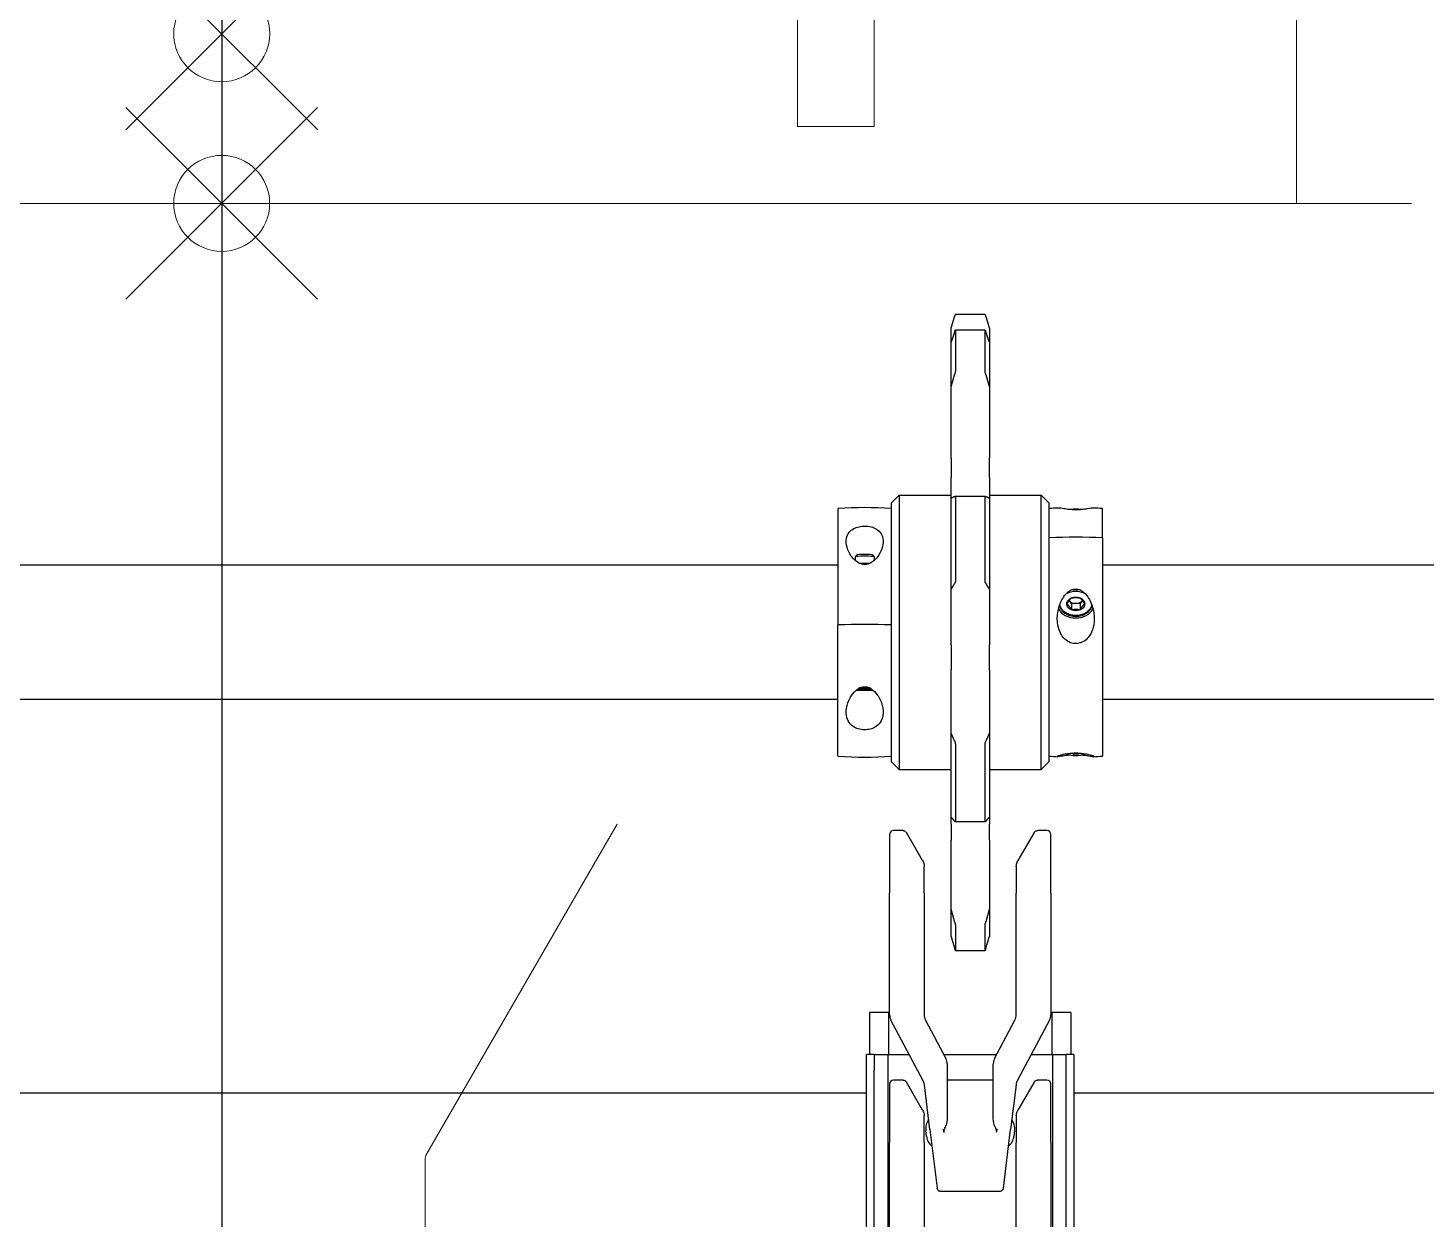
# Model space of a CAD drawing. Extents: x -3873 to 164127, y 7129 to 96529.
# Drawn here: x 43099 to 43463.2, y 42119.6 to 42429.8 of the extents above; entities that cross this region are included whole.
import ezdxf
from ezdxf.enums import TextEntityAlignment as Align

# ---------------------------------------------------------------- set-up
doc = ezdxf.new("R2010")
doc.units = 0
doc.header["$PDMODE"] = 35
doc.header["$PDSIZE"] = 25
doc.linetypes.add('CENTER', pattern=[50.8, 31.75, -6.35, 6.35, -6.35])
doc.layers.get('0').update_dxf_attribs({"linetype": 'CONTINUOUS'})
for name, color, linetype in [('LAYOUT', 90, 'CONTINUOUS'), ('LAYOUT-KROMEKA', 1, 'CONTINUOUS'), ('POSNR', 4, 'CONTINUOUS')]:
    doc.layers.add(name, color=color, linetype=linetype)
doc.layers.add('LAYOUT Kromeka', color=1, linetype='CONTINUOUS', lineweight=5)
doc.styles.add('015_100', font='arial.ttf', dxfattribs={"height": 150})

# ---------------------------------------------------------------- blocks, each defined once
blk = doc.blocks.new('*U131')
at = {"color": 5, "ltscale": 20}
blk.add_point((5000, -25), dxfattribs=at)
at = {"layer": 'POSNR', "color": 4, "linetype": 'Continuous', "style": '015_100', "flags": 8}
blk.add_attdef('X01.XX', text='', height=100, dxfattribs=at).set_placement((4024.48, 182.93), align=Align.MIDDLE)
blk = doc.blocks.new('general_wheeld_90_680b')
at = {"ltscale": 10}
for p, q in [((98, 844.19), (103, 852.85)), ((53.36, 766.87), (98, 844.19)), ((53, 765.54), (53, 573.32))]:
    blk.add_line(p, q, dxfattribs=at)
blk.add_arc((55.65, 765.54), 2.65, 149.9989, 179.9988, dxfattribs=at)
blk = doc.blocks.new('A$Ccf7c2aec')
at = {"layer": 'LAYOUT-KROMEKA'}
for p, q in [((3875.03, 428.1), (3875.03, 764.1)), ((3977.53, 435.6), (3977.53, 756.6)), ((4012.53, 435.6), (4012.53, 756.6)), ((3962.88, 435.6), (3997.02, 435.6)), ((4027.19, 435.6), (3997.02, 435.6)), ((4014.71, 431.1), (4013.78, 431.1)), ((4015.21, 430.61), (4014.72, 431.1)), ((3523.21, 428.1), (3881.03, 428.1)), ((3881.03, 428.1), (3885.03, 428.1)), ((3885.03, 426.1), (3885.03, 428.1)), ((3896.03, 427.35), (3885.03, 427.35)), ((3896.03, 422.35), (3896.03, 427.35)), ((3980.4, 429.75), (3980.16, 429.75)), ((3980.4, 427.45), (3980.16, 427.45)), ((4015.21, 426.59), (4014.72, 426.1)), ((3523.21, 426.1), (3881.03, 426.1)), ((3885.03, 422.6), (3523.21, 422.6)), ((3885.03, 426.1), (3881.03, 426.1)), ((3885.03, 426.1), (3885.03, 422.6)), ((3885.03, 422.6), (3885.03, 416.97)), ((4014.71, 426.1), (4013.78, 426.1)), ((3830.43, 422.1), (3862.13, 422.1)), ((3877.38, 422.1), (3862.13, 422.1)), ((3878.25, 413.36), (3894.02, 421.75)), ((3878.38, 418.59), (3878.38, 421.1)), ((3896.03, 422.35), (3885.03, 422.35)), ((3895.43, 422.1), (3927.13, 422.1)), ((3942.38, 422.1), (3927.13, 422.1)), ((3943.38, 418.59), (3943.38, 421.1)), ((3961.28, 421.6), (3959.28, 419.6)), ((4030.78, 419.6), (3959.28, 419.6)), ((3959.28, 419.6), (3959.28, 406.1)), ((3961.28, 421.6), (4028.78, 421.6)), ((4028.78, 421.6), (4030.78, 419.6)), ((4030.78, 419.6), (4030.78, 406.1)), ((3870.58, 413.5), (3877.88, 417.72)), ((3935.58, 413.5), (3942.88, 417.72)), ((3862.13, 413.1), (3830.43, 413.1)), ((3865.51, 411.6), (3850.26, 409.73)), ((3862.13, 413.1), (3869.08, 413.1)), ((3863.76, 412.49), (3865.24, 412.67)), ((3865.51, 411.6), (3877.21, 413.03)), ((3894.02, 412.75), (3884.06, 407.45)), ((3927.13, 413.1), (3895.43, 413.1)), ((3927.13, 413.1), (3934.08, 413.1)), ((3849.38, 393.47), (3849.38, 408.73)), ((3885.03, 407.97), (3885.03, 394.23)), ((3882.65, 407.1), (3868.53, 407.1)), ((3878.38, 395.1), (3878.38, 407.1)), ((3912.16, 404.96), (3912.16, 397.24)), ((3918.58, 404.95), (3912.17, 404.95)), ((3915.82, 406.1), (3923.05, 406.1)), ((3923.05, 406.1), (3926.85, 406.1)), ((3926.85, 406.1), (3940.89, 406.1)), ((3945.06, 406.1), (3940.89, 406.1)), ((3945.06, 406.1), (3946.93, 406.1)), ((3945.76, 405.07), (3945.76, 397.13)), ((3965.57, 404.95), (3946.18, 404.95)), ((3946.93, 406.1), (3968.81, 406.1)), ((3968.81, 406.1), (3971.14, 406.1)), ((3971.14, 406.1), (3985.24, 406.1)), ((3991.78, 406.1), (3985.24, 406.1)), ((3991.78, 406.1), (4004.52, 406.1)), ((4004.52, 406.1), (4006.21, 406.1)), ((4006.21, 406.1), (4029.94, 406.1)), ((4029.82, 404.95), (4008.8, 404.95)), ((4029.94, 406.1), (4035.34, 406.1)), ((4030.41, 397.08), (4030.41, 405.12)), ((4040.41, 406.1), (4035.34, 406.1)), ((4040.41, 406.1), (4055.32, 406.1)), ((4055.32, 406.1), (4058.95, 406.1)), ((4058.95, 406.1), (4070.61, 406.1)), ((4073.7, 404.95), (4063.36, 404.95)), ((4070.61, 406.1), (4070.81, 406.1)), ((4070.81, 406.1), (4074.25, 406.1)), ((4073.76, 397.23), (4073.76, 404.97)), ((4077.91, 404.96), (4077.91, 397.24)), ((3912.17, 397.25), (3918.58, 397.25)), ((3946.18, 397.25), (3965.57, 397.25)), ((4008.8, 397.25), (4029.82, 397.25)), ((4063.36, 397.25), (4073.7, 397.25)), ((3868.53, 395.1), (3882.65, 395.1)), ((3884.06, 394.75), (3894.02, 389.45)), ((3923.05, 396.1), (3915.82, 396.1)), ((3926.85, 396.1), (3923.05, 396.1)), ((3940.89, 396.1), (3926.85, 396.1)), ((3940.89, 396.1), (3945.06, 396.1)), ((3946.93, 396.1), (3945.06, 396.1)), ((3968.81, 396.1), (3946.93, 396.1)), ((3959.28, 396.1), (3959.28, 382.6)), ((3971.14, 396.1), (3968.81, 396.1)), ((3985.24, 396.1), (3971.14, 396.1)), ((3985.24, 396.1), (3991.78, 396.1)), ((4004.52, 396.1), (3991.78, 396.1)), ((4006.21, 396.1), (4004.52, 396.1)), ((4029.94, 396.1), (4006.21, 396.1)), ((4035.34, 396.1), (4029.94, 396.1)), ((4030.78, 396.1), (4030.78, 382.6)), ((4035.34, 396.1), (4040.41, 396.1)), ((4055.32, 396.1), (4040.41, 396.1)), ((4058.95, 396.1), (4055.32, 396.1)), ((4070.61, 396.1), (4058.95, 396.1)), ((4070.81, 396.1), (4070.61, 396.1)), ((4074.25, 396.1), (4070.81, 396.1)), ((3850.26, 392.47), (3865.51, 390.6)), ((3877.21, 389.17), (3865.51, 390.6)), ((3830.43, 389.1), (3862.13, 389.1)), ((3869.08, 389.1), (3862.13, 389.1)), ((3865.24, 389.53), (3863.76, 389.71)), ((3877.88, 384.48), (3870.58, 388.7)), ((3894.02, 380.45), (3878.25, 388.84)), ((3895.43, 389.1), (3927.13, 389.1)), ((3934.08, 389.1), (3927.13, 389.1)), ((3942.88, 384.48), (3935.58, 388.7)), ((3878.38, 381.1), (3878.38, 383.61)), ((3885.03, 385.23), (3885.03, 379.6)), ((3943.38, 381.1), (3943.38, 383.61)), ((3959.28, 382.6), (4030.78, 382.6)), ((3961.28, 380.6), (3959.28, 382.6)), ((4028.78, 380.6), (4030.78, 382.6)), ((3523.21, 379.6), (3885.03, 379.6)), ((3862.13, 380.1), (3830.43, 380.1)), ((3862.13, 380.1), (3877.38, 380.1)), ((3896.03, 379.85), (3885.03, 379.85)), ((3885.03, 379.6), (3885.03, 376.1)), ((3927.13, 380.1), (3895.43, 380.1)), ((3896.03, 374.85), (3896.03, 379.85)), ((3927.13, 380.1), (3942.38, 380.1)), ((4028.78, 380.6), (3961.28, 380.6)), ((3523.21, 376.1), (3881.03, 376.1)), ((3881.03, 376.1), (3885.03, 376.1)), ((3885.03, 374.1), (3885.03, 376.1)), ((4002.55, 374.75), (4003.32, 375.33)), ((4003.32, 375.33), (4003.34, 375.35)), ((3881.03, 374.1), (3523.21, 374.1)), ((3875.03, 276.1), (3875.03, 374.1)), ((3885.03, 374.1), (3881.03, 374.1)), ((3896.03, 374.85), (3885.03, 374.85)), ((4002.55, 374.75), (4000.95, 374.75)), ((4002.55, 372.45), (4000.95, 372.45)), ((4002.55, 373.6), (4002.55, 374.75)), ((4002.55, 372.45), (4002.55, 373.6)), ((4003.32, 371.87), (4002.55, 372.45)), ((4003.34, 371.85), (4003.32, 371.87)), ((4019.57, 366.6), (3962.88, 366.6)), ((3977.53, 276.1), (3977.53, 366.6)), ((4012.53, 276.1), (4012.53, 366.6)), ((4019.57, 366.6), (4027.19, 366.6))]:
    blk.add_line(p, q, dxfattribs=at)
for centre, radius, start, end in [((4060.66, 428.6), 98.12, 175.9636, 184.0364), ((3962.88, 435.5), 0.1, 90, 175.9636), ((4027.19, 435.5), 0.1, 4.0364, 90), ((3929.41, 428.6), 98.12, 355.9636, 4.0364), ((3877.38, 421.1), 1, 0, 90), ((3895.43, 419.1), 3, 90, 118), ((3942.38, 421.1), 1, 0, 90), ((3962.88, 421.7), 0.1, 184.0364, 270), ((4027.19, 421.7), 0.1, 270, 355.9636), ((3864.25, 408.52), 4, 96.9958, 140.527), ((3865.73, 408.7), 4, 53.4646, 96.9958), ((3876.84, 416.01), 3, 276.9958, 298), ((3895.43, 410.1), 3, 90, 118), ((3882.65, 410.1), 3, 270, 298), ((3882.65, 392.1), 3, 62, 90), ((3864.25, 393.68), 4, 219.473, 263.0042), ((3865.73, 393.5), 4, 263.0042, 306.5354), ((3876.84, 386.19), 3, 62, 83.0042), ((3895.43, 392.1), 3, 242, 270), ((3877.38, 381.1), 1, 270, 0), ((3895.43, 383.1), 3, 242, 270), ((3942.38, 381.1), 1, 270, 0), ((4060.66, 373.6), 98.12, 175.9636, 177.2764), ((3962.88, 380.5), 0.1, 90, 175.9636), ((4027.19, 380.5), 0.1, 4.0364, 90), ((3929.41, 373.6), 98.12, 2.7236, 4.0364), ((4060.66, 373.6), 98.12, 182.7236, 184.0364), ((3929.41, 373.6), 98.12, 355.9636, 357.2764), ((3962.88, 366.7), 0.1, 184.0364, 270), ((4027.19, 366.7), 0.1, 270, 355.9636)]:
    blk.add_arc(centre, radius, start, end, dxfattribs=at)
for centre, major_axis, ratio, start_param, end_param in [((3997.02, 435.5), (0, 0.1), 0.06192, 4.782837, 6.283185), ((3997.02, 435.5), (0, 0.1), 0.06192, 4.782837, 6.283185), ((3990.97, 428.6), (0, 98.13), 0.06192, 4.641941, 4.782837), ((3990.97, 428.6), (0, -98.13), 0.06192, 1.500348, 1.641245), ((3980.27, 428.6), (0, -4.82), 0.06192, 4.245314, 5.179464), ((3980.27, 428.6), (0, -4.25), 0.06192, 4.189465, 5.235313), ((3980.27, 428.6), (0, 2.34), 0.06192, 0.598209, 2.543383), ((3980.27, 428.6), (0, -2.34), 0.06192, 0.783441, 2.358152), ((3980.27, 428.6), (0, 4.25), 0.06192, 4.378259, 5.046519), ((3980.27, 428.6), (0, 4.82), 0.06192, 4.435713, 4.989065), ((4012.71, 428.6), (0, -4.82), 0.06192, 1.29412, 1.847472), ((4014.71, 428.6), (0, 2.5), 0.06192, 3.141593, 6.283185), ((4015.2, 428.6), (0, 2.01), 0.06192, 3.203672, 6.221106), ((3997.02, 421.7), (0, -0.1), 0.06192, 0, 1.500348), ((3997.02, 421.7), (0, -0.1), 0.06192, 0, 1.500348), ((4019.57, 380.5), (0, 0.1), 0.763123, 4.782837, 6.283185), ((4019.57, 380.5), (-0.0092, 0.0995), 0.76527, 4.712389, 6.212737), ((3944.95, 373.6), (0, -98.13), 0.763123, 1.500348, 1.641245), ((3944.95, 373.6), (0, 98.13), 0.763123, 4.641941, 4.782837), ((3966.6, 373.6), (0, -4.82), 0.763123, 4.185166, 4.435713), ((4002.46, 373.6), (0, -4.82), 0.763123, 3.507971, 5.916807), ((4002.46, 373.6), (0, -4.25), 0.763123, 3.258597, 6.166181), ((4004.08, 373.6), (0, 2), 0.763123, 0.523599, 1.570796), ((4004.08, 373.6), (0, 2), 0.763123, 0.509988, 0.523599), ((4002.46, 373.6), (0, -4.25), 0.763123, 0.946445, 2.195148), ((3966.6, 373.6), (0, -4.82), 0.763123, 4.435713, 4.989065), ((3966.6, 373.6), (0, -4.82), 0.763123, 4.989065, 5.239612), ((3966.6, 373.6), (0, -4.25), 0.763123, 4.377447, 5.047331), ((4004.08, 373.6), (0, 2), 0.763123, 1.570796, 2.617994), ((4004.08, 373.6), (0, 2), 0.763123, 2.617994, 2.631605), ((4002.46, 373.6), (0, -4.82), 0.763123, 1.29412, 1.847472), ((4023.47, 373.6), (0, 4.82), 0.763123, 4.435713, 4.989065), ((4019.57, 366.7), (-0.0092, -0.0995), 0.76527, 0.070448, 1.570796), ((4019.57, 366.7), (0, -0.1), 0.763123, 0, 1.500348)]:
    blk.add_ellipse(centre, major_axis=major_axis, ratio=ratio, start_param=start_param, end_param=end_param, dxfattribs=at)
blk.add_ellipse((4002.46, 373.6), major_axis=(0, -2.34), ratio=0.763123, dxfattribs=at)
for points, knots in [([(3980.56, 427.28), (3980.49, 427.14), (3980.41, 427), (3979.95, 426.29), (3979.41, 425.76), (3977.97, 424.73), (3976.99, 424.27), (3975.08, 423.78), (3974.19, 423.72), (3972.71, 423.96), (3972.09, 424.19), (3971.12, 424.88), (3970.74, 425.27), (3970.18, 426.16), (3969.97, 426.62), (3969.71, 427.6), (3969.65, 428.1), (3969.65, 428.6), (3969.65, 428.89), (3969.67, 429.19), (3969.8, 430.02), (3969.95, 430.52), (3970.42, 431.5), (3970.76, 431.96), (3971.68, 432.78), (3972.24, 433.06), (3973.59, 433.44), (3974.4, 433.47), (3976.23, 433.2), (3977.24, 432.82), (3978.77, 431.94), (3979.34, 431.5), (3980.08, 430.7), (3980.35, 430.33), (3980.55, 429.93), (3980.55, 429.92), (3980.56, 429.92)], [-1.779668, -1.779668, -1.779668, -1.779668, -1.716714, -1.716714, -1.440372, -1.440372, -1.077599, -1.077599, -0.759161, -0.759161, -0.509116, -0.509116, -0.31411, -0.31411, -0.151149, -0.151149, 0, 0, 0, 0.088386, 0.088386, 0.25546, 0.25546, 0.452402, 0.452402, 0.675893, 0.675893, 0.961048, 0.961048, 1.319612, 1.319612, 1.580903, 1.580903, 1.751112, 1.751112, 1.753601, 1.753601, 1.753601, 1.753601]), ([(4012.99, 429.92), (4013.06, 430.06), (4013.13, 430.2), (4013.56, 430.91), (4014.06, 431.44), (4015.38, 432.47), (4016.27, 432.93), (4017.99, 433.42), (4018.78, 433.48), (4020.09, 433.24), (4020.63, 433.01), (4021.47, 432.32), (4021.8, 431.93), (4022.28, 431.04), (4022.45, 430.58), (4022.68, 429.6), (4022.73, 429.1), (4022.73, 428.6), (4022.73, 428.31), (4022.71, 428.01), (4022.61, 427.18), (4022.47, 426.68), (4022.07, 425.7), (4021.78, 425.24), (4020.98, 424.42), (4020.5, 424.14), (4019.32, 423.76), (4018.6, 423.73), (4016.95, 424), (4016.04, 424.38), (4014.64, 425.26), (4014.12, 425.7), (4013.43, 426.5), (4013.18, 426.87), (4013, 427.27), (4013, 427.28), (4012.99, 427.28)], [-1.779668, -1.779668, -1.779668, -1.779668, -1.716714, -1.716714, -1.440372, -1.440372, -1.077599, -1.077599, -0.759161, -0.759161, -0.509116, -0.509116, -0.31411, -0.31411, -0.151149, -0.151149, 0, 0, 0, 0.088386, 0.088386, 0.25546, 0.25546, 0.452402, 0.452402, 0.675893, 0.675893, 0.961048, 0.961048, 1.319612, 1.319612, 1.580903, 1.580903, 1.751112, 1.751112, 1.753601, 1.753601, 1.753601, 1.753601]), ([(3980.07, 426.52), (3980.07, 426.71), (3980.06, 426.92), (3980.04, 427.5), (3980.04, 427.91), (3980.04, 428.72), (3980.04, 429.13), (3980.05, 429.92), (3980.06, 430.3), (3980.07, 430.66), (3980.07, 430.67), (3980.07, 430.68)], [5.701604, 5.701604, 5.701604, 5.701604, 5.883264, 5.883264, 6.207138, 6.207138, 6.529808, 6.529808, 6.852865, 6.852865, 6.864766, 6.864766, 6.864766, 6.864766]), ([(3980.56, 429.92), (3980.7, 429.62), (3980.8, 429.31), (3980.89, 428.65), (3980.88, 428.32), (3980.75, 427.74), (3980.66, 427.51), (3980.56, 427.28)], [-2.1286008, -2.1286008, -2.1286008, -2.1286008, -2.0041788, -2.0041788, -1.8770627, -1.8770627, -1.779668, -1.779668, -1.779668, -1.779668]), ([(4012.99, 427.28), (4012.86, 427.58), (4012.77, 427.89), (4012.68, 428.55), (4012.7, 428.88), (4012.81, 429.46), (4012.89, 429.69), (4012.99, 429.92)], [-2.1286008, -2.1286008, -2.1286008, -2.1286008, -2.0041788, -2.0041788, -1.8770627, -1.8770627, -1.779668, -1.779668, -1.779668, -1.779668]), ([(3878.38, 418.59), (3878.38, 418.48), (3878.36, 418.36), (3878.29, 418.16), (3878.24, 418.06), (3878.11, 417.89), (3878.03, 417.81), (3877.92, 417.74), (3877.9, 417.73), (3877.88, 417.72)], [0.0000243, 0.0000243, 0.0000243, 0.0000243, 0.0328926, 0.0328926, 0.0653838, 0.0653838, 0.0978897, 0.0978897, 0.1042618, 0.1042618, 0.1042618, 0.1042618]), ([(3943.38, 418.59), (3943.38, 418.48), (3943.36, 418.36), (3943.29, 418.16), (3943.24, 418.06), (3943.11, 417.89), (3943.03, 417.81), (3942.92, 417.74), (3942.9, 417.73), (3942.88, 417.72)], [0.0000243, 0.0000243, 0.0000243, 0.0000243, 0.0328926, 0.0328926, 0.0653838, 0.0653838, 0.0978897, 0.0978897, 0.1042618, 0.1042618, 0.1042618, 0.1042618]), ([(3870.58, 413.5), (3870.27, 413.32), (3869.93, 413.2), (3869.57, 413.14), (3869.48, 413.13), (3869.39, 413.11), (3869.29, 413.11), (3869.22, 413.1), (3869.15, 413.1), (3869.08, 413.1)], [0, 0, 0, 0, 0.684637, 0.684637, 0.684637, 0.86523, 0.86523, 0.86523, 1, 1, 1, 1]), ([(3935.58, 413.5), (3935.27, 413.32), (3934.93, 413.2), (3934.57, 413.14), (3934.48, 413.13), (3934.39, 413.11), (3934.29, 413.11), (3934.22, 413.1), (3934.15, 413.1), (3934.08, 413.1)], [0, 0, 0, 0, 0.684637, 0.684637, 0.684637, 0.86523, 0.86523, 0.86523, 1, 1, 1, 1]), ([(3849.38, 408.73), (3849.38, 408.84), (3849.4, 408.95), (3849.47, 409.16), (3849.52, 409.25), (3849.65, 409.43), (3849.74, 409.5), (3849.92, 409.62), (3850.02, 409.67), (3850.14, 409.7), (3850.17, 409.71), (3850.2, 409.72), (3850.21, 409.72), (3850.23, 409.72), (3850.24, 409.72), (3850.25, 409.72), (3850.25, 409.72), (3850.25, 409.73), (3850.26, 409.73), (3850.26, 409.73), (3850.26, 409.73), (3850.26, 409.73), (3850.26, 409.73), (3850.26, 409.73), (3850.26, 409.73), (3850.26, 409.73), (3850.26, 409.73), (3850.26, 409.73), (3850.26, 409.73), (3850.26, 409.73), (3850.26, 409.73), (3850.26, 409.73)], [0.0000031, 0.0000031, 0.0000031, 0.0000031, 0.0324341, 0.0324341, 0.064942, 0.064942, 0.0974473, 0.0974473, 0.1299526, 0.1299526, 0.137103, 0.137103, 0.1406951, 0.1406951, 0.1424933, 0.1424933, 0.1433926, 0.1433926, 0.1438423, 0.1438423, 0.1440672, 0.1440672, 0.1441796, 0.1441796, 0.1442358, 0.1442358, 0.1442639, 0.1442639, 0.144278, 0.144278, 0.144325, 0.144325, 0.144325, 0.144325]), ([(3864.76, 407.88), (3865.04, 407.95), (3865.33, 408.02), (3865.61, 408.09), (3865.62, 408.1), (3865.62, 408.1), (3865.63, 408.1)], [0, 0, 0, 0, 0.971612, 0.971612, 0.971612, 1, 1, 1, 1]), ([(3864.76, 407.88), (3864.85, 407.91), (3864.94, 407.92), (3865.18, 407.92), (3865.31, 407.89), (3865.58, 407.8), (3865.71, 407.75), (3866.05, 407.62), (3866.26, 407.54), (3866.47, 407.46)], [-1.068908, -1.068908, -1.068908, -1.068908, -1.0410443, -1.0410443, -0.9974409, -0.9974409, -0.9538374, -0.9538374, -0.8852676, -0.8852676, -0.8852676, -0.8852676]), ([(3868.53, 407.1), (3867.96, 407.1), (3867.26, 407.21), (3866.61, 407.41), (3866.54, 407.44), (3866.47, 407.46)], [-0.3189368, -0.3189368, -0.3189368, -0.3189368, -0.1295167, -0.1295167, -0.1071311, -0.1071311, -0.1071311, -0.1071311]), ([(3912.17, 404.95), (3912.15, 404.95), (3912.15, 404.96), (3912.21, 404.99), (3912.27, 405.01), (3912.42, 405.06), (3912.52, 405.1), (3912.66, 405.14), (3912.69, 405.15), (3912.71, 405.16)], [0.1549528, 0.1549528, 0.1549528, 0.1549528, 0.1932464, 0.1932464, 0.23154, 0.23154, 0.2707227, 0.2707227, 0.2793508, 0.2793508, 0.2793508, 0.2793508]), ([(3919.62, 405.16), (3919.59, 405.15), (3919.56, 405.14), (3919.4, 405.1), (3919.26, 405.06), (3919.02, 405.01), (3918.91, 404.99), (3918.71, 404.96), (3918.63, 404.95), (3918.58, 404.95)], [0.3355607, 0.3355607, 0.3355607, 0.3355607, 0.3441888, 0.3441888, 0.3833716, 0.3833716, 0.4216652, 0.4216652, 0.4599587, 0.4599587, 0.4599587, 0.4599587]), ([(3946.18, 404.95), (3946.07, 404.95), (3945.98, 404.96), (3945.84, 404.99), (3945.79, 405.01), (3945.75, 405.06), (3945.76, 405.1), (3945.79, 405.14), (3945.8, 405.15), (3945.81, 405.16)], [0.1549528, 0.1549528, 0.1549528, 0.1549528, 0.1932464, 0.1932464, 0.23154, 0.23154, 0.2707227, 0.2707227, 0.2793508, 0.2793508, 0.2793508, 0.2793508]), ([(3966.71, 405.16), (3966.7, 405.15), (3966.68, 405.14), (3966.57, 405.1), (3966.46, 405.06), (3966.23, 405.01), (3966.09, 404.99), (3965.82, 404.96), (3965.69, 404.95), (3965.57, 404.95)], [0.3355607, 0.3355607, 0.3355607, 0.3355607, 0.3441888, 0.3441888, 0.3833716, 0.3833716, 0.4216652, 0.4216652, 0.4599587, 0.4599587, 0.4599587, 0.4599587]), ([(4008.8, 404.95), (4008.68, 404.95), (4008.54, 404.96), (4008.28, 404.99), (4008.15, 405.01), (4007.95, 405.06), (4007.86, 405.1), (4007.77, 405.14), (4007.76, 405.15), (4007.74, 405.16)], [0.1549528, 0.1549528, 0.1549528, 0.1549528, 0.1932464, 0.1932464, 0.23154, 0.23154, 0.2707227, 0.2707227, 0.2793508, 0.2793508, 0.2793508, 0.2793508]), ([(4030.4, 405.16), (4030.4, 405.15), (4030.41, 405.14), (4030.41, 405.1), (4030.39, 405.06), (4030.3, 405.01), (4030.23, 404.99), (4030.05, 404.96), (4029.94, 404.95), (4029.82, 404.95)], [0.3355607, 0.3355607, 0.3355607, 0.3355607, 0.3441888, 0.3441888, 0.3833716, 0.3833716, 0.4216652, 0.4216652, 0.4599587, 0.4599587, 0.4599587, 0.4599587]), ([(4063.36, 404.95), (4063.29, 404.95), (4063.19, 404.96), (4062.96, 404.99), (4062.83, 405.01), (4062.58, 405.06), (4062.44, 405.1), (4062.29, 405.14), (4062.26, 405.15), (4062.23, 405.16)], [0.1549528, 0.1549528, 0.1549528, 0.1549528, 0.1932464, 0.1932464, 0.23154, 0.23154, 0.2707227, 0.2707227, 0.2793508, 0.2793508, 0.2793508, 0.2793508]), ([(4073.37, 405.16), (4073.39, 405.15), (4073.41, 405.14), (4073.53, 405.1), (4073.61, 405.06), (4073.72, 405.01), (4073.75, 404.99), (4073.76, 404.96), (4073.74, 404.95), (4073.7, 404.95)], [0.3355607, 0.3355607, 0.3355607, 0.3355607, 0.3441888, 0.3441888, 0.3833716, 0.3833716, 0.4216652, 0.4216652, 0.4599587, 0.4599587, 0.4599587, 0.4599587]), ([(4077.91, 404.96), (4077.91, 404.96), (4077.9, 404.97), (4077.85, 404.99), (4077.79, 405.01), (4077.65, 405.06), (4077.54, 405.1), (4077.4, 405.14), (4077.38, 405.15), (4077.35, 405.16)], [0.1710651, 0.1710651, 0.1710651, 0.1710651, 0.1932464, 0.1932464, 0.23154, 0.23154, 0.2707227, 0.2707227, 0.2793508, 0.2793508, 0.2793508, 0.2793508]), ([(3912.71, 397.04), (3912.69, 397.05), (3912.66, 397.06), (3912.52, 397.1), (3912.42, 397.14), (3912.27, 397.19), (3912.21, 397.21), (3912.15, 397.24), (3912.15, 397.25), (3912.17, 397.25)], [0.3355607, 0.3355607, 0.3355607, 0.3355607, 0.3441888, 0.3441888, 0.3833716, 0.3833716, 0.4216652, 0.4216652, 0.4599587, 0.4599587, 0.4599587, 0.4599587]), ([(3918.58, 397.25), (3918.63, 397.25), (3918.71, 397.24), (3918.91, 397.21), (3919.02, 397.19), (3919.26, 397.14), (3919.4, 397.1), (3919.56, 397.06), (3919.59, 397.05), (3919.62, 397.04)], [0.1549528, 0.1549528, 0.1549528, 0.1549528, 0.1932464, 0.1932464, 0.23154, 0.23154, 0.2707227, 0.2707227, 0.2793508, 0.2793508, 0.2793508, 0.2793508]), ([(3945.81, 397.04), (3945.8, 397.05), (3945.79, 397.06), (3945.76, 397.1), (3945.75, 397.14), (3945.79, 397.19), (3945.84, 397.21), (3945.98, 397.24), (3946.07, 397.25), (3946.18, 397.25)], [0.3355607, 0.3355607, 0.3355607, 0.3355607, 0.3441888, 0.3441888, 0.3833716, 0.3833716, 0.4216652, 0.4216652, 0.4599587, 0.4599587, 0.4599587, 0.4599587]), ([(3965.57, 397.25), (3965.69, 397.25), (3965.82, 397.24), (3966.09, 397.21), (3966.23, 397.19), (3966.46, 397.14), (3966.57, 397.1), (3966.68, 397.06), (3966.7, 397.05), (3966.71, 397.04)], [0.1549528, 0.1549528, 0.1549528, 0.1549528, 0.1932464, 0.1932464, 0.23154, 0.23154, 0.2707227, 0.2707227, 0.2793508, 0.2793508, 0.2793508, 0.2793508]), ([(4007.74, 397.04), (4007.76, 397.05), (4007.77, 397.06), (4007.86, 397.1), (4007.95, 397.14), (4008.15, 397.19), (4008.28, 397.21), (4008.54, 397.24), (4008.68, 397.25), (4008.8, 397.25)], [0.3355607, 0.3355607, 0.3355607, 0.3355607, 0.3441888, 0.3441888, 0.3833716, 0.3833716, 0.4216652, 0.4216652, 0.4599587, 0.4599587, 0.4599587, 0.4599587]), ([(4029.82, 397.25), (4029.94, 397.25), (4030.05, 397.24), (4030.23, 397.21), (4030.3, 397.19), (4030.39, 397.14), (4030.41, 397.1), (4030.41, 397.06), (4030.4, 397.05), (4030.4, 397.04)], [0.1549528, 0.1549528, 0.1549528, 0.1549528, 0.1932464, 0.1932464, 0.23154, 0.23154, 0.2707227, 0.2707227, 0.2793508, 0.2793508, 0.2793508, 0.2793508]), ([(4062.23, 397.04), (4062.26, 397.05), (4062.29, 397.06), (4062.44, 397.1), (4062.58, 397.14), (4062.83, 397.19), (4062.96, 397.21), (4063.19, 397.24), (4063.29, 397.25), (4063.36, 397.25)], [0.3355607, 0.3355607, 0.3355607, 0.3355607, 0.3441888, 0.3441888, 0.3833716, 0.3833716, 0.4216652, 0.4216652, 0.4599587, 0.4599587, 0.4599587, 0.4599587]), ([(4073.7, 397.25), (4073.74, 397.25), (4073.76, 397.24), (4073.75, 397.21), (4073.72, 397.19), (4073.61, 397.14), (4073.53, 397.1), (4073.41, 397.06), (4073.39, 397.05), (4073.37, 397.04)], [0.1549528, 0.1549528, 0.1549528, 0.1549528, 0.1932464, 0.1932464, 0.23154, 0.23154, 0.2707227, 0.2707227, 0.2793508, 0.2793508, 0.2793508, 0.2793508]), ([(4077.35, 397.04), (4077.38, 397.05), (4077.4, 397.06), (4077.54, 397.1), (4077.65, 397.14), (4077.79, 397.19), (4077.85, 397.21), (4077.9, 397.23), (4077.91, 397.24), (4077.91, 397.24)], [0.3355607, 0.3355607, 0.3355607, 0.3355607, 0.3441888, 0.3441888, 0.3833716, 0.3833716, 0.4216652, 0.4216652, 0.4438465, 0.4438465, 0.4438465, 0.4438465]), ([(3850.26, 392.47), (3850.2, 392.48), (3850.14, 392.5), (3850.02, 392.53), (3849.96, 392.56), (3849.83, 392.63), (3849.76, 392.68), (3849.64, 392.79), (3849.59, 392.86), (3849.5, 393), (3849.46, 393.07), (3849.4, 393.25), (3849.38, 393.36), (3849.38, 393.47)], [0, 0, 0, 0, 0.0189655, 0.0189655, 0.0372722, 0.0372722, 0.062465, 0.062465, 0.0876578, 0.0876578, 0.1128506, 0.1128506, 0.1444801, 0.1444801, 0.1444801, 0.1444801]), ([(3866.47, 394.74), (3866.26, 394.66), (3866.05, 394.58), (3865.71, 394.45), (3865.58, 394.4), (3865.31, 394.31), (3865.18, 394.28), (3864.94, 394.28), (3864.85, 394.29), (3864.76, 394.32)], [0.8852676, 0.8852676, 0.8852676, 0.8852676, 0.9538374, 0.9538374, 0.9974409, 0.9974409, 1.0410443, 1.0410443, 1.068908, 1.068908, 1.068908, 1.068908]), ([(3865.63, 394.1), (3865.62, 394.1), (3865.62, 394.1), (3865.61, 394.11), (3865.33, 394.18), (3865.04, 394.25), (3864.76, 394.32)], [0, 0, 0, 0, 0.028388, 0.028388, 0.028388, 1, 1, 1, 1]), ([(3866.47, 394.74), (3866.51, 394.75), (3866.55, 394.76), (3866.83, 394.86), (3867.07, 394.92), (3867.68, 395.05), (3868.11, 395.1), (3868.53, 395.1)], [-0.4553156, -0.4553156, -0.4553156, -0.4553156, -0.4433521, -0.4433521, -0.371047, -0.371047, -0.2439974, -0.2439974, -0.2439974, -0.2439974]), ([(3869.08, 389.1), (3869.46, 389.1), (3869.84, 389.03), (3870.2, 388.88), (3870.33, 388.83), (3870.46, 388.77), (3870.58, 388.7)], [0, 0, 0, 0, 0.729999, 0.729999, 0.729999, 1, 1, 1, 1]), ([(3934.08, 389.1), (3934.46, 389.1), (3934.84, 389.03), (3935.2, 388.88), (3935.33, 388.83), (3935.46, 388.77), (3935.58, 388.7)], [0, 0, 0, 0, 0.729999, 0.729999, 0.729999, 1, 1, 1, 1]), ([(3877.88, 384.48), (3877.98, 384.43), (3878.06, 384.36), (3878.21, 384.19), (3878.26, 384.1), (3878.35, 383.9), (3878.37, 383.79), (3878.38, 383.66), (3878.38, 383.64), (3878.38, 383.61)], [0, 0, 0, 0, 0.0323681, 0.0323681, 0.0648784, 0.0648784, 0.0973836, 0.0973836, 0.104244, 0.104244, 0.104244, 0.104244]), ([(3942.88, 384.48), (3942.98, 384.43), (3943.06, 384.36), (3943.21, 384.19), (3943.26, 384.1), (3943.35, 383.9), (3943.37, 383.79), (3943.38, 383.66), (3943.38, 383.64), (3943.38, 383.61)], [0, 0, 0, 0, 0.0323681, 0.0323681, 0.0648784, 0.0648784, 0.0973836, 0.0973836, 0.104244, 0.104244, 0.104244, 0.104244]), ([(3963.06, 374.92), (3963.05, 375.06), (3963.04, 375.2), (3962.96, 375.91), (3962.88, 376.44), (3962.72, 377.47), (3962.65, 377.93), (3962.64, 378.42), (3962.69, 378.48), (3962.86, 378.24), (3962.97, 378.01), (3963.17, 377.32), (3963.27, 376.93), (3963.42, 376.04), (3963.49, 375.58), (3963.57, 374.6), (3963.59, 374.1), (3963.59, 373.6), (3963.59, 373.31), (3963.58, 373.01), (3963.54, 372.18), (3963.49, 371.68), (3963.35, 370.7), (3963.26, 370.24), (3963.05, 369.42), (3962.94, 369.14), (3962.75, 368.76), (3962.68, 368.73), (3962.62, 369), (3962.66, 369.38), (3962.8, 370.26), (3962.87, 370.7), (3962.98, 371.5), (3963.03, 371.87), (3963.06, 372.27), (3963.06, 372.28), (3963.06, 372.28)], [-1.779668, -1.779668, -1.779668, -1.779668, -1.716714, -1.716714, -1.440372, -1.440372, -1.077599, -1.077599, -0.759161, -0.759161, -0.509116, -0.509116, -0.31411, -0.31411, -0.151149, -0.151149, 0, 0, 0, 0.088386, 0.088386, 0.25546, 0.25546, 0.452402, 0.452402, 0.675893, 0.675893, 0.961048, 0.961048, 1.319612, 1.319612, 1.580903, 1.580903, 1.751112, 1.751112, 1.753601, 1.753601, 1.753601, 1.753601]), ([(4006, 372.28), (4005.95, 372.18), (4005.89, 372.08), (4005.46, 371.42), (4004.93, 370.91), (4003.41, 369.87), (4002.3, 369.38), (3999.98, 368.82), (3998.81, 368.72), (3996.79, 368.9), (3995.91, 369.12), (3994.47, 369.77), (3993.89, 370.15), (3993.01, 371.02), (3992.68, 371.48), (3992.24, 372.46), (3992.12, 372.95), (3992.09, 373.97), (3992.17, 374.49), (3992.56, 375.52), (3992.88, 376.01), (3993.75, 376.94), (3994.34, 377.37), (3995.85, 378.07), (3996.72, 378.28), (3998.74, 378.49), (3999.9, 378.39), (4002.23, 377.85), (4003.35, 377.36), (4004.73, 376.44), (4005.21, 376.03), (4005.74, 375.36), (4005.88, 375.14), (4006, 374.92)], [-3.051014, -3.051014, -3.051014, -3.051014, -3.014723, -3.014723, -2.80739, -2.80739, -2.52083, -2.52083, -2.259007, -2.259007, -2.051649, -2.051649, -1.888736, -1.888736, -1.752775, -1.752775, -1.627213, -1.627213, -1.49698, -1.49698, -1.347366, -1.347366, -1.169927, -1.169927, -0.964952, -0.964952, -0.696837, -0.696837, -0.389905, -0.389905, -0.212859, -0.212859, -0.13699, -0.13699, -0.13699, -0.13699]), ([(4002.19, 369.42), (4002.05, 369.45), (4001.91, 369.49), (4001.43, 369.68), (4001.12, 369.88), (4000.54, 370.4), (4000.29, 370.72), (3999.86, 371.45), (3999.7, 371.86), (3999.48, 372.73), (3999.42, 373.19), (3999.43, 374.1), (3999.49, 374.56), (3999.73, 375.43), (3999.9, 375.84), (4000.35, 376.57), (4000.62, 376.89), (4001.23, 377.4), (4001.57, 377.59), (4002.01, 377.74), (4002.1, 377.76), (4002.19, 377.78)], [1.741209, 1.741209, 1.741209, 1.741209, 1.867359, 1.867359, 2.171832, 2.171832, 2.491278, 2.491278, 2.820311, 2.820311, 3.15234, 3.15234, 3.484804, 3.484804, 3.816751, 3.816751, 4.145332, 4.145332, 4.463262, 4.463262, 4.541976, 4.541976, 4.541976, 4.541976]), ([(4027.01, 374.92), (4027.01, 375.02), (4027.02, 375.12), (4027.09, 375.78), (4027.17, 376.29), (4027.33, 377.33), (4027.41, 377.82), (4027.42, 378.17), (4027.42, 378.22), (4027.42, 378.26)], [-3.0510137, -3.0510137, -3.0510137, -3.0510137, -3.0147226, -3.0147226, -2.8073901, -2.8073901, -2.52083, -2.52083, -2.4648665, -2.4648665, -2.4648665, -2.4648665]), ([(3963.58, 373.09), (3963.57, 373.28), (3963.56, 373.46), (3963.56, 373.8), (3963.57, 373.95), (3963.58, 374.11)], [3.0190058, 3.0190058, 3.0190058, 3.0190058, 3.1523395, 3.1523395, 3.2641795, 3.2641795, 3.2641795, 3.2641795]), ([(4006, 374.92), (4006.06, 374.8), (4006.12, 374.68), (4006.28, 374.24), (4006.34, 373.92), (4006.34, 373.6), (4006.34, 373.43), (4006.32, 373.25), (4006.23, 372.8), (4006.13, 372.53), (4006, 372.28)], [-0.1369902, -0.1369902, -0.1369902, -0.1369902, -0.097378, -0.097378, 0, 0, 0, 0.0520691, 0.0520691, 0.1389259, 0.1389259, 0.1389259, 0.1389259]), ([(4027.01, 372.28), (4027, 372.4), (4026.99, 372.52), (4026.96, 372.96), (4026.95, 373.28), (4026.95, 373.6), (4026.95, 373.77), (4026.95, 373.95), (4026.97, 374.4), (4026.98, 374.67), (4027.01, 374.92)], [-0.1369902, -0.1369902, -0.1369902, -0.1369902, -0.097378, -0.097378, 0, 0, 0, 0.0520691, 0.0520691, 0.1389259, 0.1389259, 0.1389259, 0.1389259]), ([(4027.42, 368.94), (4027.42, 368.97), (4027.42, 369.01), (4027.41, 369.35), (4027.33, 369.84), (4027.19, 370.76), (4027.13, 371.17), (4027.05, 371.84), (4027.02, 372.06), (4027.01, 372.28)], [-0.7469246, -0.7469246, -0.7469246, -0.7469246, -0.6968372, -0.6968372, -0.3899048, -0.3899048, -0.2128589, -0.2128589, -0.1369902, -0.1369902, -0.1369902, -0.1369902])]:
    blk.add_open_spline(points, degree=3, knots=knots, dxfattribs=at)
for points, weights in [([(3980.38, 430.19), (3980.32, 429.99), (3980.16, 429.75)], [1.50976337453, 1.48896090734, 1.40804968011]), ([(3980.16, 427.45), (3980.49, 428.6), (3980.16, 429.75)], [1.40804968011, 1.62587572369, 1.40804968011]), ([(3980.16, 427.45), (3980.32, 427.21), (3980.38, 427.01)], [1.40804968011, 1.48896090734, 1.50976337453]), ([(3915.82, 406.1), (3914.3, 405.64), (3912.71, 405.16)], [1, 1.00027150864, 1.00009365722]), ([(3919.62, 405.16), (3921.37, 405.64), (3923.05, 406.1)], [1.00009365722, 1.00027150866, 1]), ([(3946.93, 406.1), (3946.38, 405.64), (3945.81, 405.16)], [1, 1.00027150864, 1.00009365722]), ([(3966.71, 405.16), (3967.79, 405.64), (3968.81, 406.1)], [1.00009365722, 1.00027150866, 1]), ([(4006.21, 406.1), (4006.96, 405.64), (4007.74, 405.16)], [1, 1.00027150864, 1.00009365722]), ([(4030.4, 405.16), (4030.16, 405.64), (4029.94, 406.1)], [1.00009365722, 1.00027150866, 1]), ([(4058.95, 406.1), (4060.56, 405.64), (4062.23, 405.16)], [1, 1.00027150864, 1.00009365722]), ([(4073.37, 405.16), (4071.96, 405.64), (4070.61, 406.1)], [1.00009365722, 1.00027150866, 1]), ([(4074.25, 406.1), (4075.77, 405.64), (4077.35, 405.16)], [1, 1.00027150864, 1.00009365722]), ([(3912.71, 397.04), (3914.3, 396.56), (3915.82, 396.1)], [1.00009365722, 1.00027150864, 1]), ([(3923.05, 396.1), (3921.37, 396.56), (3919.62, 397.04)], [1, 1.00027150866, 1.00009365722]), ([(3945.81, 397.04), (3946.38, 396.56), (3946.93, 396.1)], [1.00009365722, 1.00027150864, 1]), ([(3968.81, 396.1), (3967.79, 396.56), (3966.71, 397.04)], [1, 1.00027150866, 1.00009365722]), ([(4007.74, 397.04), (4006.96, 396.56), (4006.21, 396.1)], [1.00009365722, 1.00027150864, 1]), ([(4029.94, 396.1), (4030.16, 396.56), (4030.4, 397.04)], [1, 1.00027150866, 1.00009365722]), ([(4062.23, 397.04), (4060.56, 396.56), (4058.95, 396.1)], [1.00009365722, 1.00027150864, 1]), ([(4070.61, 396.1), (4071.96, 396.56), (4073.37, 397.04)], [1, 1.00027150866, 1.00009365722]), ([(4077.35, 397.04), (4075.77, 396.56), (4074.25, 396.1)], [1.00009365722, 1.00027150864, 1]), ([(4002.47, 375.91), (4001.93, 375.33), (4000.95, 374.75)], [1.40804968011, 1.62587572369, 1.40804968011]), ([(4004, 374.75), (4003.45, 375.33), (4002.47, 375.91)], [1.40804968011, 1.62587572369, 1.40804968011]), ([(4000.95, 374.75), (4001.16, 373.6), (4000.95, 372.45)], [1.40804968011, 1.62587572369, 1.40804968011]), ([(4000.95, 372.45), (4001.93, 371.87), (4002.47, 371.29)], [1.40804968011, 1.62587572369, 1.40804968011]), ([(4002.47, 371.29), (4003.45, 371.87), (4004, 372.45)], [1.40804968011, 1.62587572369, 1.40804968011]), ([(4004, 374.75), (4004.22, 373.6), (4004, 372.45)], [1.40804968011, 1.62587572369, 1.40804968011])]:
    blk.add_rational_spline(points, weights, degree=2, dxfattribs=at)
blk = doc.blocks.new('*U221')
at = {"ltscale": 20}
for p, q in [((0, 309.9999), (0, -309.9998)), ((0, -279.9998), (69.9998, -279.9998))]:
    blk.add_line(p, q, dxfattribs=at)
at = {"linetype": 'CENTER', "ltscale": 20}
blk.add_line((7099.9996, -0.00055), (0, 0.00005), dxfattribs=at)
at = {"linetype": 'Continuous', "ltscale": 20}
for p, q in [((284.9999, -149.9999), (19.9999, -149.9999)), ((19.9999, -149.9999), (19.9999, -169.9999)), ((19.9999, -169.9999), (284.9999, -169.9999))]:
    blk.add_line(p, q, dxfattribs=at)
blk.add_point((0, 0.00005), dxfattribs=at)

msp = doc.modelspace()

# ---------------------------------------------------------------- linework, layer by layer
at = {"layer": 'LAYOUT', "color": 2, "ltscale": 20}
msp.add_line((43149.47, 49208.32), (43149.45, 42069.55), dxfattribs=at)

# ---------------------------------------------------------------- block references
at = {"layer": 'LAYOUT', "color": 4, "linetype": 'Continuous', "ltscale": 20, "rotation": 90}
msp.add_blockref('A$Ccf7c2aec', (43745.56, 38277.35), dxfattribs=at)
at = {"layer": 'LAYOUT Kromeka', "color": 6, "ltscale": 20, "rotation": 89.99999999999999}
msp.add_blockref('*U221', (43149.45, 42384.14), dxfattribs=at)
at = {"layer": 'LAYOUT Kromeka', "color": 2, "ltscale": 20, "rotation": 270}
msp.add_blockref('*U131', (43174.46, 47428.32), dxfattribs=at)
at = {"layer": 'LAYOUT Kromeka', "ltscale": 20}
msp.add_blockref('general_wheeld_90_680b', (43149.46, 41369.55), dxfattribs=at)

doc.saveas('drawing.dxf')
